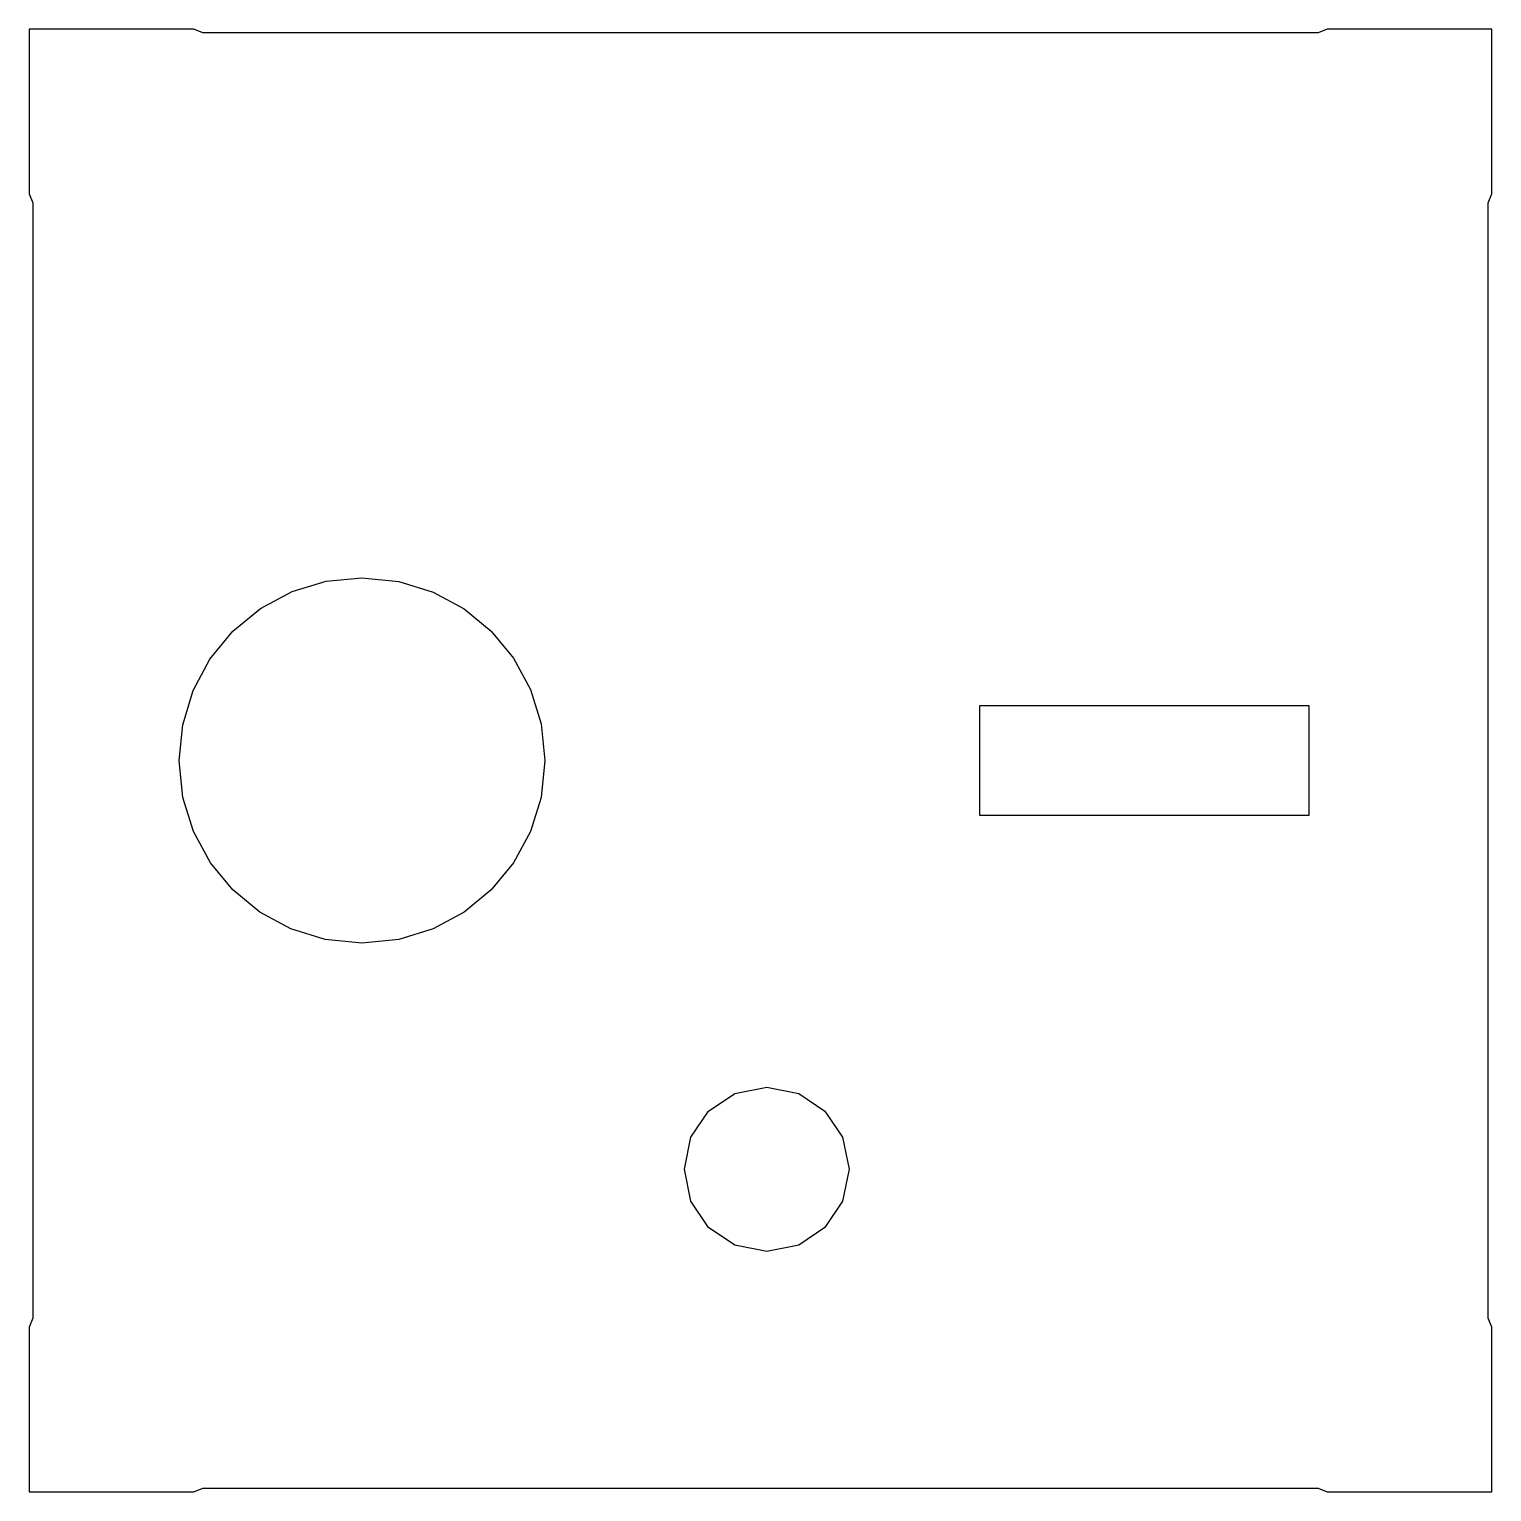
# Model space of a CAD drawing. Extents: x 0 to 40, y 0 to 40.
import ezdxf

# ---------------------------------------------------------------- set-up
doc = ezdxf.new("R2010")
doc.units = 0

msp = doc.modelspace()

# ---------------------------------------------------------------- linework, layer by layer
at = {"layer": 'Layer 1'}
for p, q in [((-0.000015, 40.00006), (-0.000015, 35.500076)), ((4.499969, 40.00006), (-0.000015, 40.00006)), ((-0.000015, 40.00006), (-0.000015, 40.00006)), ((4.746982, 39.900324), (4.499969, 40.00006)), ((35.25313, 39.900324), (4.746982, 39.900324)), ((35.500144, 40.00006), (35.25313, 39.900324)), ((40.000127, 40.00006), (35.500144, 40.00006)), ((40.000127, 35.500076), (40.000127, 40.00006)), ((-0.000015, 35.500076), (0.099721, 35.253063)), ((0.099721, 35.253063), (0.099721, 4.748982)), ((39.899875, 35.253063), (40.000127, 35.500076)), ((39.899875, 4.748982), (39.899875, 35.253063)), ((7.186674, 24.61938), (8.120141, 24.903012)), ((8.120141, 24.903012), (9.100205, 24.999942)), ((9.100205, 24.999942), (10.107861, 24.898301)), ((9.100205, 24.999942), (9.100205, 24.999942)), ((10.107861, 24.898301), (11.046384, 24.606908)), ((6.326035, 24.159913), (7.186674, 24.61938)), ((11.046384, 24.606908), (11.895671, 24.14587)), ((5.564459, 23.535476), (6.326035, 24.159913)), ((11.895671, 24.14587), (12.635617, 23.535293)), ((4.940022, 22.7739), (5.564459, 23.535476)), ((12.635617, 23.535293), (13.246117, 22.795284)), ((4.480555, 21.913261), (4.940022, 22.7739)), ((13.246117, 22.795284), (13.707067, 21.94595)), ((4.196923, 20.979794), (4.480555, 21.913261)), ((13.707067, 21.94595), (13.998363, 21.007396)), ((25.999948, 21.499897), (34.999916, 21.499897)), ((25.999948, 18.50008), (25.999948, 21.499897)), ((25.999948, 21.499897), (25.999948, 21.499897)), ((34.999916, 21.499897), (34.999916, 18.50008)), ((4.099993, 19.99973), (4.196923, 20.979794)), ((13.998363, 21.007396), (14.0999, 19.99973)), ((4.201634, 18.992074), (4.099993, 19.99973)), ((14.0999, 19.99973), (13.998273, 18.992144)), ((4.493027, 18.053551), (4.201634, 18.992074)), ((13.998273, 18.992144), (13.706918, 18.053677)), ((34.999916, 18.50008), (25.999948, 18.50008)), ((4.954065, 17.204265), (4.493027, 18.053551)), ((13.706918, 18.053677), (13.245938, 17.204429)), ((5.564642, 16.464319), (4.954065, 17.204265)), ((13.245938, 17.204429), (12.635434, 16.464502)), ((6.304651, 15.853819), (5.564642, 16.464319)), ((12.635434, 16.464502), (11.895507, 15.853998)), ((7.153985, 15.392869), (6.304651, 15.853819)), ((11.895507, 15.853998), (11.046259, 15.393018)), ((8.092539, 15.101573), (7.153985, 15.392869)), ((11.046259, 15.393018), (10.107791, 15.101663)), ((9.100205, 15.000036), (8.092539, 15.101573)), ((10.107791, 15.101663), (9.100205, 15.000036)), ((18.580898, 10.41), (19.296083, 10.892191)), ((19.296083, 10.892191), (20.17188, 11.069009)), ((20.17188, 11.069009), (21.047677, 10.892191)), ((20.17188, 11.069009), (20.17188, 11.069009)), ((21.047677, 10.892191), (21.762862, 10.41)), ((18.098706, 9.694815), (18.580898, 10.41)), ((21.762862, 10.41), (22.245054, 9.694815)), ((17.921888, 8.819018), (18.098706, 9.694815)), ((22.245054, 9.694815), (22.421872, 8.819018)), ((18.098706, 7.943221), (17.921888, 8.819018)), ((22.421872, 8.819018), (22.245054, 7.943221)), ((18.580898, 7.228036), (18.098706, 7.943221)), ((22.245054, 7.943221), (21.762862, 7.228036)), ((19.296083, 6.745844), (18.580898, 7.228036)), ((21.762862, 7.228036), (21.047677, 6.745844)), ((20.17188, 6.569026), (19.296083, 6.745844)), ((21.047677, 6.745844), (20.17188, 6.569026)), ((0.099721, 4.748982), (-0.000015, 4.499901)), ((-0.000015, 4.499901), (-0.000015, -0.000082)), ((40.000127, 4.499901), (39.899875, 4.748982)), ((40.000127, -0.000082), (40.000127, 4.499901)), ((4.499969, -0.000082), (4.746982, 0.10017)), ((4.746982, 0.10017), (35.254681, 0.10017)), ((35.254681, 0.10017), (35.500144, -0.000082)), ((-0.000015, -0.000082), (4.499969, -0.000082)), ((35.500144, -0.000082), (40.000127, -0.000082))]:
    msp.add_line(p, q, dxfattribs=at)

doc.saveas('drawing.dxf')
